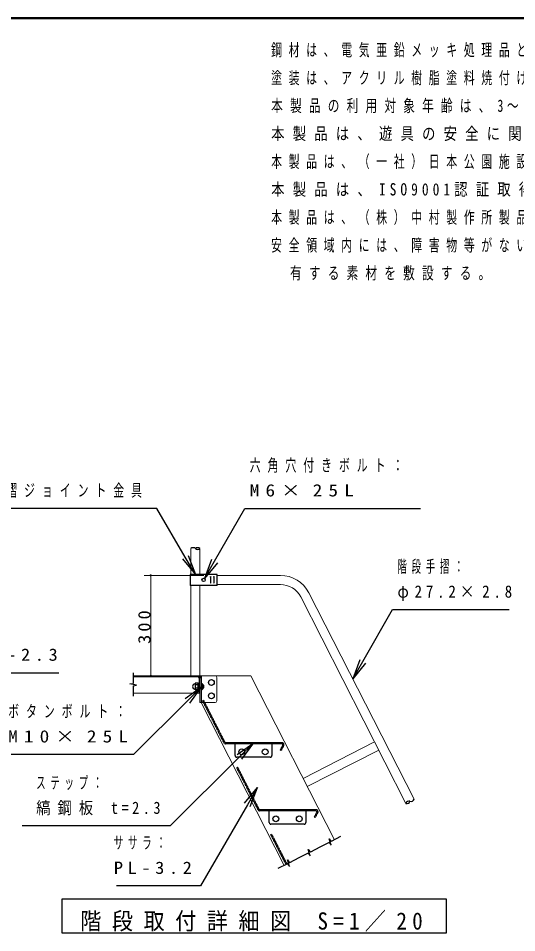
# Model space of a CAD drawing. Units: millimetres, scale not verified, with parts at other scales. Extents: x -19538 to 12, y -3090 to 13350.
# Drawn here: x -7326 to -3603, y 6520 to 13350 of the extents above; entities that cross this region are included whole.
import ezdxf

# ---------------------------------------------------------------- set-up
doc = ezdxf.new("R2010")
doc.units = ezdxf.units.MM
doc.linetypes.add('USER1', pattern=[4.5, 2.5, -2])
for name, color, linetype, lineweight in [('A3図枠', 7, 'Continuous', 25), ('線', 2, 'Continuous', 25), ('補助', 2, 'Continuous', 13)]:
    doc.layers.add(name, color=color, linetype=linetype, lineweight=lineweight)
doc.styles.add('ＭＳ ゴシック', font='')
doc.styles.get('ＭＳ ゴシック').set_extended_font_data('MS Gothic')

# ---------------------------------------------------------------- blocks, each defined once
blk = doc.blocks.new('dimension_origin')
at = {"color": 0, "linetype": 'Continuous', "lineweight": -2}
blk.add_circle((0, 0), 1.25, dxfattribs=at)

msp = doc.modelspace()

# ---------------------------------------------------------------- linework, layer by layer
at = {"layer": 'A3図枠', "lineweight": 50}
msp.add_line((0, 13350), (-19250, 13350), dxfattribs=at)
at = {"layer": '線', "color": 7, "lineweight": 13}
for p, q in [((-6036.871, 9388.932), (-6036.871, 9195.369)), ((-5968.871, 9388.932), (-5968.871, 9195.369)), ((-5368.289, 9188.932), (-5839.371, 9188.932)), ((-6036.871, 9114.494), (-6036.871, 8438.932)), ((-5968.871, 9114.494), (-5968.871, 8438.932)), ((-5839.371, 9120.932), (-5368.289, 9120.932)), ((-5215.926, 9027.564), (-4430.558, 7486.192)), ((-5155.338, 9058.436), (-4369.97, 7517.063)), ((-6468.871, 8438.932), (-5968.871, 8438.932)), ((-5856.371, 8438.932), (-5968.871, 8438.932)), ((-5968.871, 8438.932), (-5968.871, 8238.932)), ((-5968.871, 8420.682), (-5968.871, 8308.182)), ((-5958.871, 8438.932), (-5589.399, 8438.932)), ((-5843.871, 8426.432), (-5843.871, 8251.432)), ((-5589.399, 8438.932), (-4965.162, 7213.798)), ((-6468.871, 8308.182), (-5968.871, 8308.182)), ((-5968.871, 8238.932), (-5856.371, 8238.932)), ((-5958.871, 8238.932), (-5339.385, 7023.122)), ((-5198.871, 7672.477), (-4664.267, 7944.872)), ((-5168, 7611.889), (-4633.396, 7884.283))]:
    msp.add_line(p, q, dxfattribs=at)
at = {"layer": '線'}
for p, q in [((-5839.371, 9195.369), (-6043.308, 9195.369)), ((-6043.308, 9195.369), (-6043.308, 9114.494)), ((-5889.371, 9176.684), (-5891.246, 9179.932)), ((-5887.496, 9179.932), (-5889.371, 9176.684)), ((-5889.371, 9176.684), (-5889.371, 9133.179)), ((-5864.371, 9176.684), (-5866.246, 9179.932)), ((-5862.496, 9179.932), (-5864.371, 9176.684)), ((-5864.371, 9176.684), (-5864.371, 9133.179)), ((-5839.371, 9114.494), (-5839.371, 9195.369)), ((-5839.371, 9114.494), (-6043.308, 9114.494)), ((-5889.371, 9133.179), (-5891.246, 9129.932)), ((-5887.496, 9129.932), (-5889.371, 9133.179)), ((-5864.371, 9133.179), (-5866.246, 9129.932)), ((-5862.496, 9129.932), (-5864.371, 9133.179)), ((-6468.871, 8461.057), (-6468.871, 8382.373)), ((-6468.871, 8433.182), (-5987.121, 8433.182)), ((-5974.621, 8420.682), (-5974.621, 8308.182)), ((-5968.871, 8438.932), (-5968.871, 8420.682)), ((-5960.871, 8438.932), (-5960.871, 8238.932)), ((-6493.879, 8377.964), (-6468.871, 8382.373)), ((-6443.871, 8369.149), (-6493.871, 8377.965)), ((-6468.871, 8364.74), (-6443.871, 8369.149)), ((-6468.871, 8364.74), (-6468.871, 8286.057)), ((-6003.612, 8382.719), (-6005.871, 8378.807)), ((-6005.871, 8378.807), (-6005.871, 8337.557)), ((-6003.612, 8333.644), (-6005.871, 8337.557)), ((-5985.871, 8382.719), (-6003.612, 8382.719)), ((-5985.871, 8370.45), (-6003.612, 8370.45)), ((-5985.871, 8345.913), (-6003.612, 8345.913)), ((-5985.871, 8333.644), (-6003.612, 8333.644)), ((-5985.871, 8382.719), (-5985.871, 8333.644)), ((-5985.871, 8381.182), (-5985.871, 8335.182)), ((-5979.621, 8381.182), (-5985.871, 8381.182)), ((-5985.871, 8358.509), (-5979.621, 8360.184)), ((-5985.871, 8356.18), (-5979.621, 8357.854)), ((-5979.621, 8335.182), (-5985.871, 8335.182)), ((-5974.621, 8383.182), (-5979.621, 8383.182)), ((-5979.621, 8383.182), (-5979.621, 8333.182)), ((-5979.621, 8381.182), (-5979.621, 8335.182)), ((-5974.621, 8333.182), (-5979.621, 8333.182)), ((-5974.621, 8383.182), (-5974.621, 8333.182)), ((-5955.871, 8383.182), (-5960.871, 8383.182)), ((-5960.871, 8383.182), (-5960.871, 8333.182)), ((-5955.871, 8333.182), (-5960.871, 8333.182)), ((-5955.871, 8383.182), (-5955.871, 8333.182)), ((-5955.871, 8379.807), (-5953.371, 8379.807)), ((-5955.871, 8379.807), (-5955.871, 8336.557)), ((-5955.871, 8336.557), (-5953.371, 8336.557)), ((-5953.371, 8379.807), (-5953.371, 8336.557)), ((-5942.496, 8368.182), (-5942.496, 8348.182)), ((-5004.203, 7193.906), (-5074.31, 7158.184)), ((-5004.203, 7193.906), (-4988.925, 7173.632)), ((-5003.774, 7222.191), (-4988.492, 7201.911)), ((-4988.925, 7173.632), (-5003.769, 7222.185)), ((-4918.384, 7237.632), (-4988.492, 7201.911)), ((-5160.129, 7114.457), (-5230.237, 7078.736)), ((-5160.129, 7114.457), (-5144.851, 7094.183)), ((-5159.7, 7142.743), (-5144.418, 7122.462)), ((-5144.851, 7094.183), (-5159.696, 7142.736)), ((-5074.31, 7158.184), (-5144.418, 7122.462)), ((-5316.055, 7035.009), (-5386.163, 6999.287)), ((-5316.055, 7035.009), (-5300.778, 7014.735)), ((-5315.626, 7063.294), (-5300.344, 7043.014)), ((-5300.778, 7014.735), (-5315.622, 7063.288)), ((-5230.237, 7078.736), (-5300.344, 7043.014))]:
    msp.add_line(p, q, dxfattribs=at)
at = {"layer": '線', "color": 4, "linetype": 'USER1'}
for p, q in [((-5944.091, 8254.975), (-5949.215, 8252.364)), ((-5788.513, 7936.969), (-5949.215, 8252.364)), ((-5781.162, 7940.714), (-5941.864, 8256.11)), ((-5355.79, 7938.94), (-5778.266, 7938.94)), ((-5355.79, 7930.69), (-5778.266, 7930.69)), ((-5706.79, 7843.19), (-5706.79, 7930.69)), ((-5431.79, 7930.69), (-5431.79, 7843.19)), ((-5350.666, 7922.329), (-5370.521, 7883.362)), ((-5365.398, 7880.752), (-5370.521, 7883.362)), ((-5343.316, 7918.584), (-5363.17, 7879.617)), ((-5444.29, 7830.69), (-5694.29, 7830.69)), ((-5689.329, 7754.975), (-5694.452, 7752.364)), ((-5533.75, 7436.969), (-5694.452, 7752.364)), ((-5526.399, 7440.714), (-5687.101, 7756.11)), ((-5101.027, 7438.94), (-5523.503, 7438.94)), ((-5101.027, 7430.69), (-5523.503, 7430.69)), ((-5452.027, 7343.19), (-5452.027, 7430.69)), ((-5177.027, 7430.69), (-5177.027, 7343.19)), ((-5095.904, 7422.329), (-5115.758, 7383.362)), ((-5110.635, 7380.752), (-5115.758, 7383.362)), ((-5088.553, 7418.584), (-5108.408, 7379.617)), ((-5189.527, 7330.69), (-5439.527, 7330.69)), ((-5434.566, 7254.975), (-5439.689, 7252.364)), ((-5326.285, 7029.796), (-5439.689, 7252.364)), ((-5318.934, 7033.542), (-5432.338, 7256.11))]:
    msp.add_line(p, q, dxfattribs=at)
at = {"layer": '線'}
for centre, radius in [((-5941.871, 9154.932), 12.5), ((-5883.871, 8388.932), 21.625), ((-5883.871, 8288.932), 21.625), ((-5656.79, 7870.69), 21.625), ((-5481.79, 7870.69), 21.625), ((-5402.027, 7370.69), 21.625), ((-5227.027, 7370.69), 21.625)]:
    msp.add_circle(centre, radius, dxfattribs=at)
for centre, radius, start, end in [((-6019.871, 9370.899), 24.782, 46.68802, 133.31198), ((-5985.871, 9370.899), 24.782, 46.68802, 133.31198), ((-5985.871, 9406.964), 24.782, 226.68802, 313.31198), ((-5987.121, 8420.682), 12.5, 0, 90), ((-6005.871, 8358.182), 18.75, 90, 270), ((-5971.423, 8358.182), 34.448, 159.136, 200.864), ((-5992.987, 8376.585), 12.269, 150.00001, 209.99999), ((-5992.987, 8339.779), 12.269, 150.00001, 209.99999), ((-5964.837, 8358.182), 24.477, 24.11411, 62.06758), ((-5964.837, 8358.182), 24.477, 297.93242, 335.88589), ((-4393.303, 7525.413), 24.782, 253.68802, 340.31198), ((-4407.225, 7477.843), 24.782, 73.68802, 160.31198), ((-4423.598, 7509.977), 24.782, 253.68802, 340.31198)]:
    msp.add_arc(centre, radius, start, end, dxfattribs=at)
at = {"layer": '線', "color": 7, "lineweight": 13}
for centre, radius, start, end in [((-5368.289, 8949.932), 239, 27, 90), ((-5368.289, 8949.932), 171, 27, 90), ((-5987.121, 8420.682), 18.25, 0, 90), ((-5856.371, 8426.432), 12.5, 0, 90), ((-5856.371, 8251.432), 12.5, 270, 0)]:
    msp.add_arc(centre, radius, start, end, dxfattribs=at)
at = {"layer": '線', "color": 4, "linetype": 'USER1'}
for centre, radius, start, end in [((-5778.266, 7942.19), 11.5, 207, 270), ((-5778.266, 7942.19), 3.25, 207, 270), ((-5355.79, 7924.94), 14, 333, 90), ((-5355.79, 7924.94), 5.75, 333, 90), ((-5694.29, 7843.19), 12.5, 180, 270), ((-5444.29, 7843.19), 12.5, 270, 0), ((-5523.503, 7442.19), 11.5, 207, 270), ((-5523.503, 7442.19), 3.25, 207, 270), ((-5101.027, 7424.94), 14, 333, 90), ((-5101.027, 7424.94), 5.75, 333, 90), ((-5439.527, 7343.19), 12.5, 180, 270), ((-5189.527, 7343.19), 12.5, 270, 0)]:
    msp.add_arc(centre, radius, start, end, dxfattribs=at)
at = {"layer": '補助', "lineweight": 25}
for p, q in [((-6340.329, 9688.932), (-7611.408, 9688.932)), ((-6340.329, 9688.932), (-7611.408, 9688.932)), ((-6290.329, 9688.932), (-6340.329, 9688.932)), ((-6290.329, 9688.932), (-6340.329, 9688.932)), ((-6078.363, 9324.988), (-6290.329, 9688.932)), ((-6078.363, 9324.988), (-6290.329, 9688.932)), ((-5860.621, 9295.661), (-5633.566, 9688.932)), ((-5633.566, 9688.932), (-5583.566, 9688.932)), ((-5583.566, 9688.932), (-4320.553, 9688.932)), ((-6099.966, 9312.406), (-6002.871, 9195.369)), ((-6099.966, 9312.406), (-6002.871, 9195.369)), ((-6002.871, 9195.369), (-6078.363, 9324.988)), ((-6002.871, 9195.369), (-6078.363, 9324.988)), ((-6056.76, 9337.57), (-6002.871, 9195.369)), ((-6056.76, 9337.57), (-6002.871, 9195.369)), ((-5882.272, 9308.161), (-5935.621, 9165.757)), ((-5935.621, 9165.757), (-5860.621, 9295.661)), ((-5838.97, 9283.161), (-5935.621, 9165.757)), ((-4753.389, 8546.666), (-4530.298, 8933.07)), ((-4753.389, 8546.666), (-4530.298, 8933.07)), ((-4530.298, 8933.07), (-4480.298, 8933.07)), ((-4530.298, 8933.07), (-4480.298, 8933.07)), ((-4480.298, 8933.07), (-3660.525, 8933.07)), ((-4480.298, 8933.07), (-3660.525, 8933.07)), ((-4775.04, 8559.166), (-4828.389, 8416.762)), ((-4775.04, 8559.166), (-4828.389, 8416.762)), ((-4828.389, 8416.762), (-4753.389, 8546.666)), ((-4828.389, 8416.762), (-4753.389, 8546.666)), ((-4731.738, 8534.166), (-4828.389, 8416.762)), ((-4731.738, 8534.166), (-4828.389, 8416.762)), ((-7600.588, 8461.5), (-7022.373, 8461.5)), ((-6079.832, 8270.098), (-5955.871, 8358.182)), ((-5955.871, 8358.182), (-6062.198, 8252.377)), ((-6044.563, 8234.656), (-5955.871, 8358.182)), ((-6062.198, 8252.377), (-6465.295, 7851.258)), ((-5690.949, 7850.8), (-5567.028, 7938.94)), ((-5567.028, 7938.94), (-5673.307, 7833.087)), ((-5655.665, 7815.374), (-5567.028, 7938.94)), ((-6515.295, 7851.258), (-7410.713, 7851.258)), ((-6465.295, 7851.258), (-6515.295, 7851.258)), ((-5673.307, 7833.087), (-6190.637, 7317.831)), ((-5636.117, 7486.631), (-5539.167, 7603.788)), ((-5539.167, 7603.788), (-5614.498, 7474.076)), ((-5592.879, 7461.52), (-5539.167, 7603.788)), ((-5614.498, 7474.076), (-5965.319, 6870)), ((-6240.637, 7317.831), (-7298.011, 7317.831)), ((-6190.637, 7317.831), (-6240.637, 7317.831)), ((-6015.319, 6870), (-6593.534, 6870)), ((-5965.319, 6870), (-6015.319, 6870))]:
    msp.add_line(p, q, dxfattribs=at)
at = {"layer": '補助'}
for p, q in [((-5939.371, 9188.932), (-6386.871, 9188.932)), ((-6336.871, 8438.932), (-6336.871, 9188.932)), ((-6136.871, 8438.932), (-6386.871, 8438.932))]:
    msp.add_line(p, q, dxfattribs=at)
at = {"layer": '補助', "lineweight": 25}
msp.add_lwpolyline([(-7001.921, 6770), (-7001.921, 6520), (-4126.921, 6520), (-4126.921, 6770)], close=True, dxfattribs=at)

# ---------------------------------------------------------------- block references
at = {"layer": '補助', "xscale": 3.33, "yscale": 3.33}
for p, rotation in [((-6336.871, 9188.932), 270), ((-6336.871, 8438.932), 90)]:
    msp.add_blockref('dimension_origin', p, dxfattribs=dict(at, rotation=rotation))

# ---------------------------------------------------------------- texts
at = {"layer": '補助', "style": 'ＭＳ ゴシック'}
for s, insert, char_height, attachment_point in [('\\T1.61;\\W0.65;鋼材は、電気亜鉛メッキ処理品とする。（根ガラミを除く）', (-5437.239, 13159.844), 91.64, 1), ('\\T1.61;\\W0.65;塗装は、アクリル樹脂塗料焼付け塗装仕上げとする。', (-5437.239, 12951.51), 91.64, 1), ('\\T1.61;\\W0.7;本製品の利用対象年齢は、3～12才とする。（幼児は保護者監督のもとで遊ばせること）', (-5437.239, 12743.177), 91.64, 1), ('\\T1.61;\\W0.8;本製品は、遊具の安全に関する規準JPFA-SP-S:2024適合製品とする。', (-5437.239, 12534.844), 91.64, 1), ('\\T1.61;\\W0.65;本製品は、（一社）日本公園施設業協会賠償責任保険加入製品とする。', (-5437.239, 12326.51), 91.64, 1), ('\\T1.61;\\W0.8;本製品は、ISO9001認証取得企業品とする。', (-5437.239, 12118.177), 91.64, 1), ('\\T1.61;\\W0.65;本製品は、（株）中村製作所製品同等品以上とする。', (-5437.239, 11909.844), 91.64, 1), ('\\T1.61;\\W0.65;安全領域内には、障害物等がないものとし、落下高さに見合った衝撃吸収性能を', (-5437.239, 11701.511), 91.64, 1), ('\\T1.61;\\W0.7;\\~\\~有する素材を敷設する。', (-5437.239, 11493.177), 91.64, 1), ('\\T1.64;\\W0.65;六角穴付きボルト：', (-5597.316, 10057.682), 91.64, 1), ('\\T1.64;\\W0.65;手摺ジョイント金具', (-7549.079, 9870.182), 91.64, 1), ('\\T1.64;\\W0.65;手摺ジョイント金具', (-7549.079, 9870.182), 91.64, 1), ('\\T1.64;\\W1.15;M6×25L', (-5597.316, 9870.182), 91.64, 1), ('\\T1.5;\\W0.55;階段手摺：', (-4494.048, 9301.82), 91.64, 1), ('\\T1.5;\\W0.55;階段手摺：', (-4494.048, 9301.82), 91.64, 1), ('\\T1.5;\\W0.9;φ27.2×2.8', (-4494.048, 9114.32), 91.64, 1), ('\\T1.5;\\W0.9;φ27.2×2.8', (-4494.048, 9114.32), 91.64, 1), ('\\T1.5;\\W1.1;PL-2.3', (-7614.338, 8642.75), 91.64, 1), ('\\T1.64;\\W0.65;ボタンボルト：', (-7401.545, 8220.008), 91.64, 1), ('\\T1.64;\\W1.15;M10×25L', (-7401.545, 8032.508), 91.64, 1), ('\\T1.5;\\W0.55;ステップ：', (-7192.244, 7686.581), 91.64, 1), ('\\T1.5;\\W0.85;縞鋼板\\~t=2.3', (-7192.244, 7499.081), 91.64, 1), ('\\T1.5;\\W0.55;ササラ：', (-6612.284, 7238.75), 91.64, 1), ('\\T1.5;\\W1.1;PL-3.2', (-6612.284, 7051.25), 91.64, 1), ('\\T1.5;\\W0.9;階段取付詳細図\\~S=1／20', (-5564.421, 6528.333), 128.3, 8)]:
    msp.add_mtext(s, dxfattribs=dict(at, insert=insert, char_height=char_height, attachment_point=attachment_point))
at = {"layer": '補助', "insert": (-6337.871, 8813.932), "char_height": 91.64, "attachment_point": 8, "rotation": 90, "style": 'ＭＳ ゴシック'}
msp.add_mtext('\\T1.33;\\W1.1;300', dxfattribs=at)

doc.saveas('drawing.dxf')
